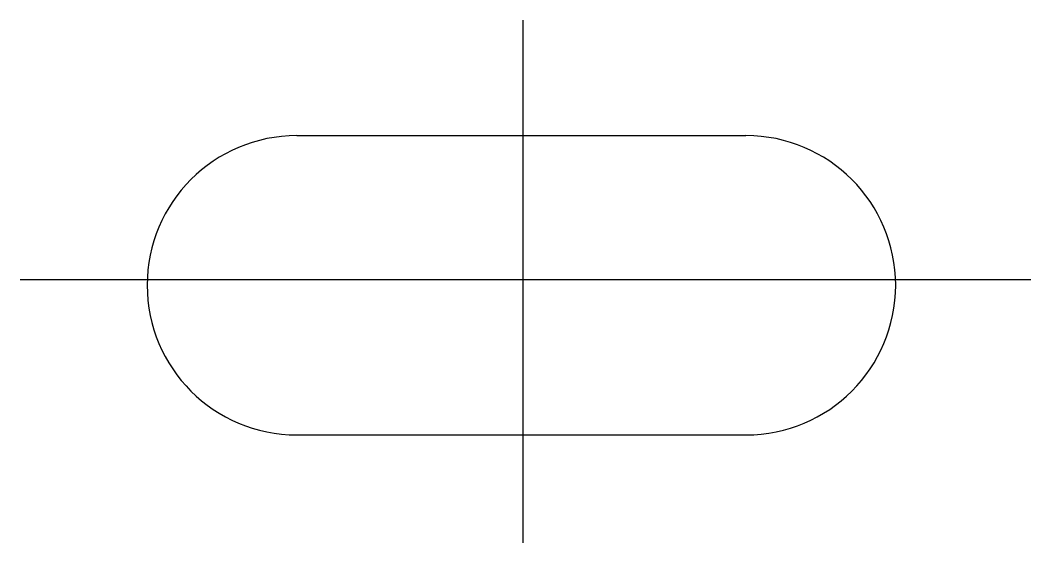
# Model space of a CAD drawing. Header units: metres. Extents: x -1320 to 1381, y -687 to 710.
import ezdxf

# ---------------------------------------------------------------- set-up
doc = ezdxf.new("R2010")
doc.units = ezdxf.units.M
doc.layers.add('2', color=7, linetype='Continuous')

msp = doc.modelspace()

# ---------------------------------------------------------------- linework, layer by layer
for p, q in [((-580.38, 400.98), (619.62, 400.98)), ((-580.38, -399.02), (619.62, -399.02))]:
    msp.add_line(p, q)
for centre, start, end in [((-580.38, 0.98), 90, 270), ((619.62, 0.98), 270, 90)]:
    msp.add_arc(centre, 400, start, end)
at = {"layer": '2'}
for p, q in [((23, 709.52), (23, -687.46)), ((-1319.53, 16.06), (1380.62, 16.06))]:
    msp.add_line(p, q, dxfattribs=at)

doc.saveas('drawing.dxf')
